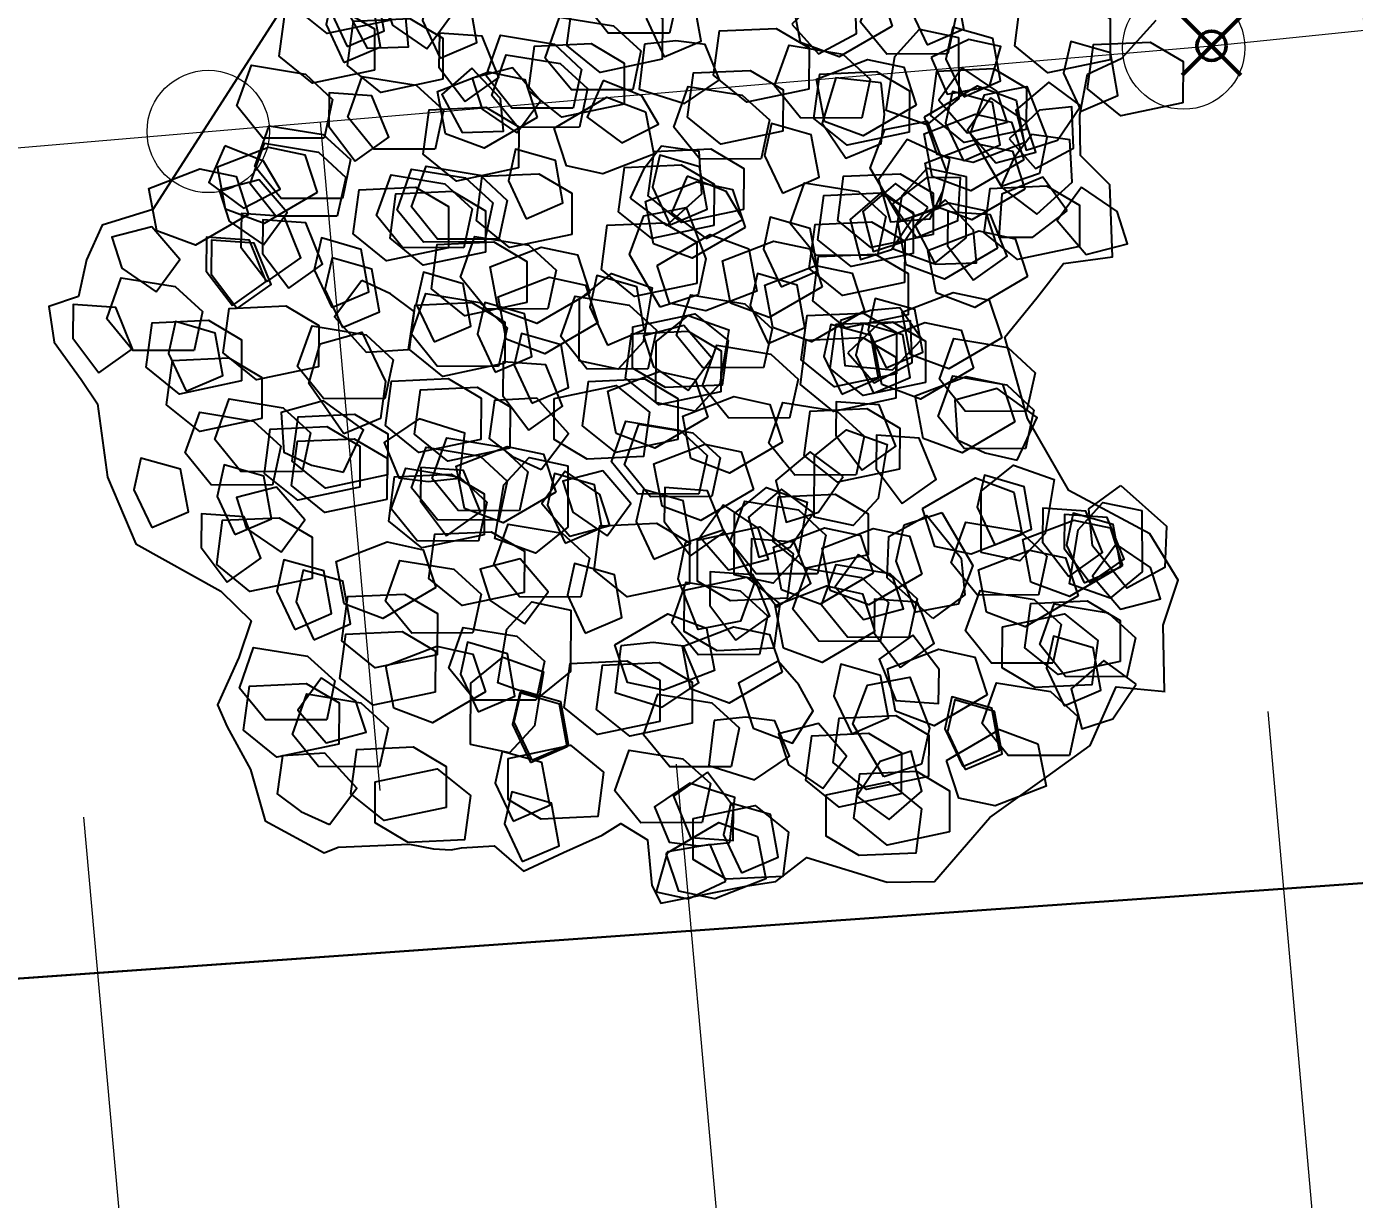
# Model space of a CAD drawing. Header units: metres. Extents: x 1851758 to 1852050, y 5187822 to 5188223.
# Drawn here: x 1851903.441 to 1851904.798, y 5187880.77 to 5187881.968 of the extents above; entities that cross this region are included whole.
import ezdxf

# ---------------------------------------------------------------- set-up
doc = ezdxf.new("R2010")
doc.units = ezdxf.units.M
doc.header["$LTSCALE"] = 2.5
doc.header["$PDMODE"] = 35
doc.header["$PDSIZE"] = 0.03
doc.linetypes.add('L5', pattern=[1.15, 0.8, -0.175, 0, -0.175])
doc.layers.get('0').update_dxf_attribs({"linetype": 'CONTINUOUS', "lineweight": 30})
doc.layers.add('N', color=1, linetype='CONTINUOUS', plot=False)
doc.layers.add('PRO_PAR_CONT_DA', color=40, linetype='CONTINUOUS', plot=False)
for name, color, linetype, lineweight in [('PAR', 11, 'L5', 30), ('PRO_DEMOL_CLO_LEG', 7, 'CONTINUOUS', 15), ('PRO_DEMOL_P', 7, 'CONTINUOUS', 50), ('PRO_DEMOL_TAL_HAC', 32, 'CONTINUOUS', 15), ('PRO_PAR_SURF', 157, 'CONTINUOUS', 20), ('Z', 7, 'CONTINUOUS', 9)]:
    doc.layers.add(name, color=color, linetype=linetype, lineweight=lineweight)
doc.layers.add('PRO_VOI_VEG', color=81, linetype='CONTINUOUS')
doc.styles.add('SIMPLEX', font='SIMPLEX.SHX', dxfattribs={"oblique": 27})
doc.styles.get("Standard").update_dxf_attribs({"font": 'arial.ttf'})

# ---------------------------------------------------------------- blocks, each defined once
blk = doc.blocks.new('arbuste fleurs rouges')
at = {"layer": 'PRO_VOI_VEG', "color": 27}
for points in [[(-0.7412, -1.4153), (-0.6125, -1.3735), (-0.5153, -1.3771), (-0.4414, -1.2943), (-0.4036, -1.1107), (-0.2864, -0.9878), (-0.1405, -0.8959), (-0.0451, -0.9355), (0.0378, -0.9679), (0.0792, -1.0597), (0.2192, -1.0124), (0.2594, -0.9384), (0.3385, -0.9133), (0.4227, -0.9045), (0.4742, -0.9622), (0.5684, -1.0074)], [(0.106, 0.7047), (-0.3873, 0.8469), (-0.4474, 0.9373), (-0.5243, 0.9477), (-0.6011, 0.9421), (-0.638, 0.9941), (-0.7044, 0.9629), (-0.762, 0.8884), (-0.7997, 0.842), (-0.938, 0.7797), (-1.0517, 0.6853), (-1.095, 0.4915), (-1.135, 0.4147), (-1.214, 0.4176), (-1.3191, 0.4318), (-1.357, 0.4002), (-1.4268, 0.3291), (-1.519, 0.271), (-1.5473, 0.1365), (-1.5275, 0.1124), (-1.4801, -0.0256), (-1.4755, -0.0753), (-1.4669, -0.1104), (-1.4573, -0.1296), (-1.4342, -0.1922), (-1.467, -0.2646), (-1.4066, -0.3319), (-1.3505, -0.3974), (-1.3169, -0.4275), (-1.3331, -0.4887), (-1.4198, -0.5244), (-1.4496, -0.5524), (-1.3647, -0.7118), (-1.34, -0.7649), (-1.2746, -0.8113), (-1.2761, -0.9829), (-1.2479, -1.0751), (-1.0897, -1.1464), (-0.9769, -1.2342), (-0.8903, -1.3006), (-0.7608, -1.3174), (-0.7409, -1.4165)]]:
    blk.add_lwpolyline(points, dxfattribs=at)
at = {"layer": 'PRO_VOI_VEG', "color": 12}
for points in [[(-0.7382, 0.8577), (-0.6717, 0.8054), (-0.6005, 0.8624), (-0.6194, 0.9479), (-0.6859, 0.9289)], [(-0.5318, 0.624), (-0.4653, 0.5718), (-0.3941, 0.6288), (-0.4131, 0.7143), (-0.4796, 0.6953)], [(-0.5288, 0.6352), (-0.4623, 0.583), (-0.391, 0.64), (-0.41, 0.7255), (-0.4765, 0.7065)], [(-0.4618, 0.5812), (-0.3953, 0.5289), (-0.3241, 0.5859), (-0.3431, 0.6714), (-0.4096, 0.6524)], [(-0.5984, 0.4308), (-0.6601, 0.5448), (-0.6269, 0.6256), (-0.5366, 0.6399), (-0.4986, 0.5306), (-0.5176, 0.4546)], [(-0.4618, 0.5351), (-0.3953, 0.4828), (-0.3241, 0.5398), (-0.3431, 0.6254), (-0.4096, 0.6064)], [(-1.0734, 0.4843), (-1.0069, 0.432), (-0.9356, 0.4891), (-0.9546, 0.5746), (-1.0211, 0.5556)], [(-0.8104, 0.2799), (-0.8721, 0.3939), (-0.8389, 0.4747), (-0.7486, 0.489), (-0.7106, 0.3797), (-0.7296, 0.3037)], [(-0.7906, 0.3206), (-0.6956, 0.3063), (-0.6623, 0.4014), (-0.7098, 0.4774), (-0.7858, 0.4489), (-0.7953, 0.3871)], [(-0.2898, 0.2456), (-0.3516, 0.3596), (-0.3183, 0.4404), (-0.2281, 0.4547), (-0.1901, 0.3454), (-0.2091, 0.2694)], [(-0.4832, 0.0682), (-0.5449, 0.1822), (-0.5117, 0.263), (-0.4214, 0.2773), (-0.3834, 0.168), (-0.4024, 0.092)], [(-0.3515, 0.0604), (-0.4133, 0.1744), (-0.38, 0.2552), (-0.2898, 0.2695), (-0.2518, 0.1602), (-0.2708, 0.0841)], [(-1.1678, 0.0127), (-1.2296, 0.1267), (-1.1963, 0.2075), (-1.1061, 0.2217), (-1.0681, 0.1125), (-1.0871, 0.0364)], [(0.2039, -0.0631), (0.1421, 0.051), (0.1754, 0.1317), (0.2656, 0.146), (0.3036, 0.0367), (0.2846, -0.0393)], [(-1.3781, 0.0781), (-1.3164, -0.036), (-1.3496, -0.1167), (-1.4399, -0.131), (-1.4779, -0.0217), (-1.4589, 0.0543)], [(-0.6, -0.0179), (-0.5335, -0.0702), (-0.4623, -0.0131), (-0.4813, 0.0724), (-0.5478, 0.0534)], [(-0.5232, -0.049), (-0.4615, -0.1631), (-0.4947, -0.2439), (-0.585, -0.2581), (-0.623, -0.1488), (-0.604, -0.0728)], [(-0.043, -0.31), (-0.1047, -0.196), (-0.0715, -0.1152), (0.0188, -0.101), (0.0567, -0.2102), (0.0377, -0.2863)], [(-0.4133, -0.3718), (-0.475, -0.2577), (-0.4418, -0.177), (-0.3515, -0.1627), (-0.3135, -0.272), (-0.3325, -0.348)], [(-0.3372, -0.1611), (-0.2755, -0.2751), (-0.3087, -0.3559), (-0.399, -0.3701), (-0.437, -0.2608), (-0.418, -0.1848)], [(-1.2547, -0.1689), (-1.193, -0.2829), (-1.2262, -0.3637), (-1.3164, -0.3779), (-1.3544, -0.2687), (-1.3354, -0.1926)], [(-0.8227, -0.4158), (-0.761, -0.5299), (-0.7942, -0.6106), (-0.8845, -0.6249), (-0.9225, -0.5156), (-0.9035, -0.4396)], [(-0.7168, -0.4125), (-0.6551, -0.5265), (-0.6883, -0.6073), (-0.7786, -0.6216), (-0.8166, -0.5123), (-0.7976, -0.4363)], [(-1.166, -0.5669), (-1.2325, -0.5146), (-1.3037, -0.5716), (-1.2847, -0.6571), (-1.2182, -0.6381)], [(-0.2755, -0.705), (-0.3372, -0.591), (-0.304, -0.5102), (-0.2137, -0.4959), (-0.1757, -0.6052), (-0.1947, -0.6812)], [(-1.2645, -0.566), (-1.2028, -0.68), (-1.236, -0.7608), (-1.3262, -0.7751), (-1.3642, -0.6658), (-1.3452, -0.5898)], [(-0.4606, -0.7667), (-0.5223, -0.6527), (-0.4891, -0.5719), (-0.3989, -0.5577), (-0.3609, -0.6669), (-0.3799, -0.743)], [(-0.2755, -0.7667), (-0.3372, -0.6527), (-0.304, -0.5719), (-0.2137, -0.5577), (-0.1757, -0.6669), (-0.1947, -0.743)], [(-0.4841, -0.6938), (-0.4176, -0.746), (-0.3463, -0.689), (-0.3653, -0.6035), (-0.4318, -0.6225)], [(0.0547, -0.598), (0.0029, -0.6648), (0.0604, -0.7357), (0.1458, -0.7162), (0.1263, -0.6498)], [(-0.0472, -0.8013), (0.0192, -0.8536), (0.0905, -0.7965), (0.0715, -0.711), (0.005, -0.73)], [(0.0804, -0.9891), (0.0187, -0.8751), (0.0519, -0.7943), (0.1422, -0.7801), (0.1802, -0.8893), (0.1612, -0.9654)], [(-1.1411, -0.8129), (-1.0793, -0.927), (-1.1126, -1.0077), (-1.2028, -1.022), (-1.2408, -0.9127), (-1.2218, -0.8367)], [(-0.7777, -0.8894), (-0.8442, -0.8372), (-0.9154, -0.8942), (-0.8964, -0.9797), (-0.8299, -0.9607)], [(-0.374, -0.9914), (-0.279, -1.0057), (-0.2458, -0.9107), (-0.2933, -0.8346), (-0.3693, -0.8632), (-0.3788, -0.9249)], [(-1.1418, -1.0755), (-1.2036, -0.9615), (-1.1703, -0.8807), (-1.0801, -0.8665), (-1.0421, -0.9757), (-1.0611, -1.0518)], [(-0.7091, -1.0599), (-0.6474, -1.1739), (-0.6806, -1.2547), (-0.7708, -1.2689), (-0.8088, -1.1597), (-0.7898, -1.0836)]]:
    blk.add_lwpolyline(points, close=True, dxfattribs=at)
at = {"layer": 'PRO_VOI_VEG', "color": 24}
for points in [[(-0.5463, 0.7926), (-0.4695, 0.765), (-0.4217, 0.839), (-0.4652, 0.9115), (-0.5203, 0.8738)], [(-0.3409, 0.6569), (-0.4322, 0.7425), (-0.4265, 0.8266), (-0.3482, 0.8673), (-0.28, 0.7788), (-0.2742, 0.7033)], [(-0.7236, 0.6759), (-0.6714, 0.6131), (-0.5927, 0.6526), (-0.5933, 0.7371), (-0.6599, 0.7326)], [(-0.2583, 0.535), (-0.3497, 0.6206), (-0.3439, 0.7047), (-0.2656, 0.7454), (-0.1974, 0.6569), (-0.1916, 0.5815)], [(-0.2204, 0.7434), (-0.3014, 0.7531), (-0.3315, 0.6703), (-0.2729, 0.6093), (-0.2276, 0.6584)], [(-0.1478, 0.5531), (-0.183, 0.6732), (-0.1353, 0.7427), (-0.0472, 0.738), (-0.0334, 0.6271), (-0.0667, 0.5592)], [(-0.3916, 0.6097), (-0.3147, 0.5822), (-0.2669, 0.6561), (-0.3104, 0.7287), (-0.3655, 0.6909)], [(-0.2928, 0.482), (-0.3281, 0.6021), (-0.2804, 0.6716), (-0.1923, 0.6669), (-0.1785, 0.556), (-0.2118, 0.4881)], [(-0.8571, 0.4522), (-0.8923, 0.5724), (-0.8446, 0.6419), (-0.7566, 0.6371), (-0.7428, 0.5263), (-0.7761, 0.4584)], [(0.012, 0.5589), (0.0642, 0.4961), (0.143, 0.5356), (0.1424, 0.6201), (0.0758, 0.6156)], [(0.0453, 0.5612), (0.0976, 0.4984), (0.1763, 0.5378), (0.1757, 0.6224), (0.1091, 0.6179)], [(-0.8139, 0.402), (-0.8491, 0.5221), (-0.8014, 0.5916), (-0.7133, 0.5869), (-0.6996, 0.476), (-0.7329, 0.4081)], [(0.1856, 0.5395), (0.1166, 0.5832), (0.0538, 0.5214), (0.0805, 0.4411), (0.1425, 0.4659)], [(-0.9756, 0.4973), (-0.9234, 0.4345), (-0.8446, 0.4739), (-0.8453, 0.5585), (-0.9119, 0.554)], [(0.0875, 0.404), (0.1643, 0.3765), (0.2122, 0.4504), (0.1686, 0.523), (0.1135, 0.4852)], [(0.0875, 0.404), (0.1643, 0.3765), (0.2122, 0.4504), (0.1686, 0.523), (0.1135, 0.4852)], [(-0.9834, 0.3963), (-0.9066, 0.3687), (-0.8587, 0.4427), (-0.9023, 0.5152), (-0.9573, 0.4775)], [(-0.4749, 0.4391), (-0.4227, 0.3763), (-0.3439, 0.4157), (-0.3445, 0.5003), (-0.4111, 0.4958)], [(-0.4749, 0.4391), (-0.4227, 0.3763), (-0.3439, 0.4157), (-0.3445, 0.5003), (-0.4111, 0.4958)], [(-0.6224, 0.2824), (-0.6577, 0.4025), (-0.61, 0.4721), (-0.5219, 0.4673), (-0.5081, 0.3564), (-0.5414, 0.2885)], [(-0.5076, 0.4065), (-0.4554, 0.3438), (-0.3766, 0.3832), (-0.3772, 0.4678), (-0.4438, 0.4633)], [(-0.4045, 0.3962), (-0.4913, 0.4288), (-0.5419, 0.3459), (-0.5124, 0.2645), (-0.4349, 0.276), (-0.4135, 0.3324)], [(0.0764, 0.3725), (0.1286, 0.3098), (0.2073, 0.3492), (0.2067, 0.4338), (0.1401, 0.4293)], [(-0.2809, 0.2159), (-0.3161, 0.336), (-0.2684, 0.4055), (-0.1803, 0.4007), (-0.1666, 0.2899), (-0.1999, 0.222)], [(0.0172, 0.1481), (-0.0741, 0.2336), (-0.0684, 0.3178), (0.0099, 0.3584), (0.0781, 0.2699), (0.0839, 0.1945)], [(-0.2437, 0.1522), (-0.279, 0.2723), (-0.2313, 0.3419), (-0.1432, 0.3371), (-0.1294, 0.2262), (-0.1627, 0.1583)], [(0.0756, 0.3046), (0.0066, 0.3482), (-0.0562, 0.2864), (-0.0295, 0.2062), (0.0325, 0.231)], [(-0.9625, 0.0727), (-1.0538, 0.1583), (-1.0481, 0.2424), (-0.9698, 0.283), (-0.9016, 0.1945), (-0.8958, 0.1191)], [(-0.4826, 0.2192), (-0.4304, 0.1564), (-0.3516, 0.1959), (-0.3523, 0.2805), (-0.4189, 0.2759)], [(-0.025, 0.1789), (0.0519, 0.1514), (0.0997, 0.2253), (0.0562, 0.2979), (0.0011, 0.2602)], [(-0.025, 0.1789), (0.0519, 0.1514), (0.0997, 0.2253), (0.0562, 0.2979), (0.0011, 0.2602)], [(0.0562, 0.0827), (0.0209, 0.2029), (0.0686, 0.2724), (0.1567, 0.2676), (0.1705, 0.1568), (0.1372, 0.0889)], [(-1.3461, 0.0782), (-1.3813, 0.1983), (-1.3336, 0.2679), (-1.2456, 0.2631), (-1.2318, 0.1522), (-1.2651, 0.0843)], [(-1.2059, 0.2441), (-1.283, 0.2712), (-1.3303, 0.1969), (-1.2863, 0.1247), (-1.2315, 0.1628)], [(-0.7345, 0.09), (-0.6431, 0.106), (-0.6417, 0.2032), (-0.7084, 0.2583), (-0.7693, 0.209), (-0.7591, 0.1495)], [(-0.4931, 0.0784), (-0.5283, 0.1986), (-0.4806, 0.2681), (-0.3925, 0.2633), (-0.3788, 0.1525), (-0.4121, 0.0845)], [(-0.8467, 0.0159), (-0.882, 0.1361), (-0.8343, 0.2056), (-0.7462, 0.2008), (-0.7324, 0.09), (-0.7657, 0.0221)], [(-0.7937, -0.0116), (-0.829, 0.1085), (-0.7813, 0.178), (-0.6932, 0.1732), (-0.6794, 0.0624), (-0.7127, -0.0055)], [(-0.1876, 0.1106), (-0.1353, 0.0478), (-0.0566, 0.0872), (-0.0572, 0.1718), (-0.1238, 0.1673)], [(-0.7635, -0.0465), (-0.7988, 0.0736), (-0.7511, 0.1431), (-0.663, 0.1384), (-0.6492, 0.0275), (-0.6825, -0.0404)], [(-0.5059, 0.0818), (-0.4537, 0.019), (-0.3749, 0.0584), (-0.3755, 0.143), (-0.4422, 0.1385)], [(-0.5059, 0.0818), (-0.4537, 0.019), (-0.3749, 0.0584), (-0.3755, 0.143), (-0.4422, 0.1385)], [(-0.2954, -0.0573), (-0.3867, 0.0283), (-0.381, 0.1124), (-0.3027, 0.153), (-0.2345, 0.0646), (-0.2287, -0.0109)], [(-0.2954, -0.0573), (-0.3867, 0.0283), (-0.381, 0.1124), (-0.3027, 0.153), (-0.2345, 0.0646), (-0.2287, -0.0109)], [(-1.1378, -0.0854), (-1.2292, 0.0002), (-1.2234, 0.0843), (-1.1451, 0.1249), (-1.077, 0.0364), (-1.0712, -0.039)], [(-0.3496, -0.0905), (-0.441, -0.0049), (-0.4352, 0.0793), (-0.3569, 0.1199), (-0.2887, 0.0314), (-0.2829, -0.044)], [(0.0059, 0.1087), (0.0973, 0.0231), (0.0915, -0.061), (0.0132, -0.1017), (-0.055, -0.0132), (-0.0608, 0.0623)], [(0.2591, -0.0622), (0.2239, 0.0579), (0.2716, 0.1274), (0.3596, 0.1226), (0.3734, 0.0118), (0.3401, -0.0561)], [(-0.7055, -0.1071), (-0.7969, -0.0215), (-0.7911, 0.0626), (-0.7128, 0.1032), (-0.6446, 0.0148), (-0.6388, -0.0607)], [(-0.6701, -0.065), (-0.5833, -0.0976), (-0.5327, -0.0147), (-0.5622, 0.0667), (-0.6397, 0.0552), (-0.6611, -0.0012)], [(-0.5453, -0.0081), (-0.4931, -0.0709), (-0.4144, -0.0315), (-0.415, 0.0531), (-0.4816, 0.0486)], [(0.1276, 0.0404), (0.0466, 0.0501), (0.0165, -0.0327), (0.0751, -0.0937), (0.1204, -0.0446)], [(-1.1812, -0.0828), (-1.129, -0.1456), (-1.0503, -0.1062), (-1.0509, -0.0216), (-1.1175, -0.0261)], [(-0.9819, -0.1226), (-0.9051, -0.1501), (-0.8572, -0.0762), (-0.9008, -0.0036), (-0.9559, -0.0414)], [(-0.4109, -0.2155), (-0.4461, -0.0954), (-0.3984, -0.0258), (-0.3104, -0.0306), (-0.2966, -0.1415), (-0.3299, -0.2094)], [(-0.4109, -0.2155), (-0.4461, -0.0954), (-0.3984, -0.0258), (-0.3104, -0.0306), (-0.2966, -0.1415), (-0.3299, -0.2094)], [(0.223, -0.0193), (0.1316, -0.0352), (0.1302, -0.1324), (0.1969, -0.1875), (0.2578, -0.1382), (0.2477, -0.0787)], [(0.21, -0.0655), (0.2622, -0.1283), (0.341, -0.0889), (0.3403, -0.0043), (0.2737, -0.0088)], [(-1.2496, -0.0871), (-1.1294, -0.0519), (-1.0599, -0.0996), (-1.0647, -0.1876), (-1.1755, -0.2014), (-1.2434, -0.1681)], [(-0.8967, -0.2172), (-0.9319, -0.097), (-0.8842, -0.0275), (-0.7961, -0.0323), (-0.7823, -0.1431), (-0.8156, -0.2111)], [(-0.4347, -0.0761), (-0.3146, -0.0408), (-0.2451, -0.0885), (-0.2498, -0.1766), (-0.3607, -0.1904), (-0.4286, -0.1571)], [(-0.3877, -0.1224), (-0.3355, -0.1852), (-0.2567, -0.1457), (-0.2574, -0.0612), (-0.324, -0.0657)], [(-0.8001, -0.1549), (-0.7479, -0.2177), (-0.6691, -0.1782), (-0.6698, -0.0937), (-0.7364, -0.0982)], [(-0.0865, -0.0814), (-0.1192, -0.1682), (-0.0362, -0.2188), (0.0452, -0.1893), (0.0336, -0.1118), (-0.0227, -0.0904)], [(-0.761, -0.2331), (-0.6842, -0.2606), (-0.6363, -0.1866), (-0.6799, -0.1141), (-0.7349, -0.1518)], [(-0.2829, -0.2037), (-0.1973, -0.1124), (-0.1132, -0.1181), (-0.0726, -0.1964), (-0.1611, -0.2646), (-0.2365, -0.2704)], [(-0.0769, -0.3231), (-0.1682, -0.2375), (-0.1625, -0.1534), (-0.0842, -0.1128), (-0.016, -0.2013), (-0.0102, -0.2767)], [(-0.1159, -0.1753), (-0.0637, -0.2381), (0.0151, -0.1987), (0.0144, -0.1141), (-0.0522, -0.1186)], [(-1.2497, -0.2145), (-1.1975, -0.2772), (-1.1187, -0.2378), (-1.1194, -0.1532), (-1.186, -0.1577)], [(-1.2446, -0.2158), (-1.1923, -0.2785), (-1.1136, -0.2391), (-1.1142, -0.1545), (-1.1808, -0.159)], [(-0.4703, -0.3605), (-0.5617, -0.2749), (-0.5559, -0.1908), (-0.4776, -0.1502), (-0.4094, -0.2387), (-0.4036, -0.3141)], [(-0.9646, -0.2464), (-0.9124, -0.3092), (-0.8336, -0.2697), (-0.8343, -0.1851), (-0.9009, -0.1896)], [(-0.4297, -0.3067), (-0.3528, -0.3343), (-0.305, -0.2603), (-0.3485, -0.1878), (-0.4036, -0.2255)], [(-0.2026, -0.1731), (-0.1112, -0.2587), (-0.117, -0.3428), (-0.1952, -0.3834), (-0.2634, -0.2949), (-0.2692, -0.2195)], [(-0.0106, -0.1802), (-0.0917, -0.1705), (-0.1217, -0.2533), (-0.0631, -0.3143), (-0.0178, -0.2652)], [(-1.4485, -0.2564), (-1.3963, -0.3192), (-1.3175, -0.2798), (-1.3182, -0.1952), (-1.3848, -0.1997)], [(-0.6265, -0.3878), (-0.6618, -0.2677), (-0.614, -0.1982), (-0.526, -0.2029), (-0.5122, -0.3138), (-0.5455, -0.3817)], [(-0.4721, -0.2508), (-0.352, -0.2156), (-0.2825, -0.2633), (-0.2873, -0.3514), (-0.3981, -0.3652), (-0.466, -0.3319)], [(-0.3411, -0.4414), (-0.3763, -0.3213), (-0.3286, -0.2517), (-0.2405, -0.2565), (-0.2267, -0.3674), (-0.26, -0.4353)], [(-0.7798, -0.3379), (-0.7276, -0.4007), (-0.6488, -0.3613), (-0.6494, -0.2767), (-0.7161, -0.2812)], [(-0.5855, -0.4927), (-0.6769, -0.4071), (-0.6711, -0.323), (-0.5928, -0.2824), (-0.5246, -0.3709), (-0.5188, -0.4463)], [(0.2049, -0.4879), (0.1697, -0.3677), (0.2174, -0.2982), (0.3055, -0.303), (0.3193, -0.4138), (0.286, -0.4818)], [(0.3486, -0.2964), (0.3054, -0.3657), (0.3676, -0.4281), (0.4477, -0.4009), (0.4225, -0.3391)], [(0.403, -0.4937), (0.3117, -0.4082), (0.3175, -0.324), (0.3957, -0.2834), (0.4639, -0.3719), (0.4697, -0.4473)], [(-0.9687, -0.3237), (-1.0633, -0.34), (-1.065, -0.4407), (-0.996, -0.4979), (-0.9329, -0.447), (-0.9433, -0.3854)], [(-0.97, -0.3115), (-0.8786, -0.3971), (-0.8844, -0.4812), (-0.9627, -0.5218), (-1.0308, -0.4333), (-1.0367, -0.3579)], [(-0.4758, -0.5215), (-0.5672, -0.4359), (-0.5614, -0.3518), (-0.4831, -0.3112), (-0.415, -0.3997), (-0.4092, -0.4751)], [(-0.1482, -0.5088), (-0.2396, -0.4232), (-0.2338, -0.3391), (-0.1555, -0.2985), (-0.0873, -0.3869), (-0.0815, -0.4624)], [(-0.4244, -0.5215), (-0.4596, -0.4014), (-0.4119, -0.3318), (-0.3238, -0.3366), (-0.31, -0.4475), (-0.3433, -0.5154)], [(-0.2907, -0.4357), (-0.2385, -0.4984), (-0.1597, -0.459), (-0.1603, -0.3744), (-0.227, -0.3789)], [(0.2623, -0.587), (0.171, -0.5014), (0.1767, -0.4172), (0.255, -0.3766), (0.3232, -0.4651), (0.329, -0.5405)], [(-0.171, -0.6058), (-0.2624, -0.5202), (-0.2566, -0.4361), (-0.1783, -0.3955), (-0.1101, -0.484), (-0.1043, -0.5594)], [(-0.633, -0.4428), (-0.71, -0.4158), (-0.7574, -0.49), (-0.7134, -0.5623), (-0.6586, -0.5242)], [(-0.9267, -0.655), (-1.0181, -0.5694), (-1.0123, -0.4853), (-0.934, -0.4447), (-0.8658, -0.5332), (-0.86, -0.6086)], [(-1.2903, -0.6516), (-1.199, -0.6356), (-1.1975, -0.5384), (-1.2642, -0.4833), (-1.3251, -0.5326), (-1.315, -0.5921)], [(-0.7635, -0.5045), (-0.6433, -0.4693), (-0.5738, -0.517), (-0.5786, -0.605), (-0.6894, -0.6188), (-0.7573, -0.5855)], [(-0.7135, -0.6667), (-0.7488, -0.5466), (-0.7011, -0.4771), (-0.613, -0.4819), (-0.5992, -0.5927), (-0.6325, -0.6606)], [(-0.596, -0.6238), (-0.5684, -0.5469), (-0.6424, -0.4991), (-0.7149, -0.5426), (-0.6772, -0.5977)], [(-1.3494, -0.5333), (-1.2575, -0.6183), (-1.2627, -0.7025), (-1.3408, -0.7436), (-1.4095, -0.6556), (-1.4158, -0.5802)], [(-0.5079, -0.6605), (-0.4786, -0.5812), (-0.5548, -0.531), (-0.6303, -0.5754), (-0.5918, -0.6328)], [(0.0265, -0.6251), (0.1121, -0.5338), (0.1962, -0.5395), (0.2368, -0.6178), (0.1483, -0.686), (0.0729, -0.6918)], [(-1.0604, -0.5502), (-1.1518, -0.5661), (-1.1532, -0.6633), (-1.0865, -0.7184), (-1.0256, -0.6691), (-1.0358, -0.6096)], [(-0.6796, -0.7754), (-0.771, -0.6898), (-0.7652, -0.6057), (-0.687, -0.5651), (-0.6188, -0.6536), (-0.613, -0.729)], [(-0.2035, -0.5644), (-0.2894, -0.5994), (-0.2701, -0.6947), (-0.1931, -0.7343), (-0.1442, -0.6732), (-0.1668, -0.6172)], [(0.0694, -0.6691), (0.0969, -0.5922), (0.023, -0.5444), (-0.0496, -0.5879), (-0.0119, -0.643)], [(-0.6042, -0.6275), (-0.4841, -0.5922), (-0.4145, -0.6399), (-0.4193, -0.728), (-0.5301, -0.7418), (-0.5981, -0.7085)], [(0.3641, -0.5886), (0.3017, -0.6412), (0.3416, -0.7197), (0.4262, -0.7185), (0.4212, -0.652)], [(0.3641, -0.5886), (0.3017, -0.6412), (0.3416, -0.7197), (0.4262, -0.7185), (0.4212, -0.652)], [(-0.7927, -0.8131), (-0.8841, -0.7275), (-0.8783, -0.6434), (-0.8, -0.6028), (-0.7318, -0.6913), (-0.726, -0.7667)], [(-0.3267, -0.6714), (-0.2745, -0.7342), (-0.1957, -0.6948), (-0.1963, -0.6102), (-0.2629, -0.6147)], [(-0.2629, -0.5974), (-0.3061, -0.6667), (-0.2439, -0.7291), (-0.1638, -0.7019), (-0.189, -0.6401)], [(0.0293, -0.8298), (-0.0621, -0.7442), (-0.0563, -0.6601), (0.022, -0.6194), (0.0902, -0.7079), (0.096, -0.7833)], [(0.2177, -0.8298), (0.1263, -0.7442), (0.1321, -0.6601), (0.2104, -0.6194), (0.2786, -0.7079), (0.2844, -0.7833)], [(0.2442, -0.6102), (0.3355, -0.6958), (0.3298, -0.7799), (0.2515, -0.8205), (0.1833, -0.732), (0.1775, -0.6566)], [(-1.343, -0.692), (-1.2908, -0.7548), (-1.212, -0.7154), (-1.2127, -0.6308), (-1.2793, -0.6353)], [(-0.8092, -0.8291), (-0.8445, -0.709), (-0.7968, -0.6395), (-0.7087, -0.6442), (-0.6949, -0.7551), (-0.7282, -0.823)], [(-0.2194, -0.8525), (-0.3108, -0.767), (-0.305, -0.6828), (-0.2267, -0.6422), (-0.1585, -0.7307), (-0.1527, -0.8061)], [(0.1612, -0.8486), (0.0698, -0.763), (0.0756, -0.6789), (0.1539, -0.6383), (0.222, -0.7268), (0.2279, -0.8022)], [(0.3619, -0.6556), (0.2849, -0.6285), (0.2375, -0.7028), (0.2815, -0.775), (0.3363, -0.737)], [(-0.6527, -0.8714), (-0.7441, -0.7858), (-0.7383, -0.7017), (-0.66, -0.6611), (-0.5919, -0.7495), (-0.5861, -0.825)], [(0.0938, -0.6988), (0.0248, -0.6552), (-0.038, -0.717), (-0.0113, -0.7972), (0.0506, -0.7724)], [(-1.1303, -0.8026), (-1.0535, -0.8301), (-1.0056, -0.7562), (-1.0491, -0.6836), (-1.1042, -0.7214)], [(-0.7848, -0.8827), (-0.82, -0.7626), (-0.7723, -0.693), (-0.6842, -0.6978), (-0.6705, -0.8087), (-0.7038, -0.8766)], [(-0.144, -0.8902), (-0.2354, -0.8046), (-0.2296, -0.7205), (-0.1513, -0.6799), (-0.0832, -0.7684), (-0.0774, -0.8438)], [(-0.0084, -0.9051), (-0.0997, -0.8196), (-0.094, -0.7354), (-0.0157, -0.6948), (0.0525, -0.7833), (0.0583, -0.8587)], [(0.3201, -0.7291), (0.2431, -0.702), (0.1957, -0.7763), (0.2397, -0.8485), (0.2945, -0.8105)], [(-0.6516, -0.7361), (-0.7287, -0.7091), (-0.776, -0.7834), (-0.732, -0.8556), (-0.6772, -0.8175)], [(0.1529, -0.8017), (0.2379, -0.7098), (0.3221, -0.7151), (0.3632, -0.7931), (0.2752, -0.8618), (0.1998, -0.8681)], [(0.1529, -0.8017), (0.2379, -0.7098), (0.3221, -0.7151), (0.3632, -0.7931), (0.2752, -0.8618), (0.1998, -0.8681)], [(-0.3007, -0.9649), (-0.392, -0.8794), (-0.3863, -0.7952), (-0.308, -0.7546), (-0.2398, -0.8431), (-0.234, -0.9185)], [(-0.7334, -0.9186), (-0.6802, -0.8053), (-0.5983, -0.7848), (-0.5356, -0.8468), (-0.5987, -0.9389), (-0.6687, -0.9677)], [(0.3571, -0.91), (0.3847, -0.8332), (0.3107, -0.7853), (0.2382, -0.8288), (0.2759, -0.8839)], [(-0.5207, -0.8747), (-0.6063, -0.9661), (-0.6904, -0.9603), (-0.731, -0.882), (-0.6425, -0.8138), (-0.5671, -0.808)], [(-0.3473, -1.0014), (-0.3825, -0.8813), (-0.3348, -0.8118), (-0.2468, -0.8166), (-0.233, -0.9274), (-0.2663, -0.9953)], [(-0.3473, -1.0014), (-0.3825, -0.8813), (-0.3348, -0.8118), (-0.2468, -0.8166), (-0.233, -0.9274), (-0.2663, -0.9953)], [(-0.2736, -0.9818), (-0.3088, -0.8616), (-0.2611, -0.7921), (-0.1731, -0.7969), (-0.1593, -0.9077), (-0.1926, -0.9757)], [(-0.2736, -0.9818), (-0.3088, -0.8616), (-0.2611, -0.7921), (-0.1731, -0.7969), (-0.1593, -0.9077), (-0.1926, -0.9757)], [(0.1518, -0.8003), (0.1191, -0.8871), (0.2021, -0.9377), (0.2835, -0.9082), (0.2719, -0.8307), (0.2155, -0.8093)], [(0.2505, -0.7885), (0.2073, -0.8578), (0.2695, -0.9202), (0.3496, -0.893), (0.3244, -0.8311)], [(-1.0718, -0.9151), (-0.9863, -0.8238), (-0.9021, -0.8295), (-0.8615, -0.9078), (-0.95, -0.976), (-1.0254, -0.9818)], [(-0.5243, -0.8344), (-0.4329, -0.92), (-0.4387, -1.0041), (-0.517, -1.0447), (-0.5851, -0.9563), (-0.591, -0.8808)], [(-0.8512, -1.0696), (-0.9426, -0.9841), (-0.9368, -0.8999), (-0.8585, -0.8593), (-0.7904, -0.9478), (-0.7845, -1.0232)], [(0.3467, -0.9137), (0.3989, -0.9765), (0.4777, -0.9371), (0.4771, -0.8525), (0.4105, -0.857)], [(-1.1254, -0.8733), (-1.1525, -0.9504), (-1.0782, -0.9977), (-1.006, -0.9538), (-1.044, -0.8989)], [(-0.6261, -1.1121), (-0.6613, -0.992), (-0.6136, -0.9225), (-0.5256, -0.9272), (-0.5118, -1.0381), (-0.5451, -1.106)], [(-0.5758, -0.9747), (-0.4556, -0.9394), (-0.3861, -0.9872), (-0.3909, -1.0752), (-0.5017, -1.089), (-0.5697, -1.0557)], [(-0.5533, -0.9976), (-0.5011, -1.0603), (-0.4223, -1.0209), (-0.4229, -0.9363), (-0.4895, -0.9408)], [(0.1982, -0.9588), (0.1186, -0.9301), (0.0689, -1.0066), (0.1138, -1.0818), (0.171, -1.0429)], [(-0.7513, -1.1799), (-0.7865, -1.0597), (-0.7388, -0.9902), (-0.6508, -0.995), (-0.637, -1.1058), (-0.6703, -1.1738)], [(-0.6042, -1.19), (-0.6956, -1.1045), (-0.6898, -1.0203), (-0.6115, -0.9797), (-0.5433, -1.0682), (-0.5375, -1.1436)], [(-1.0033, -1.0281), (-0.9119, -1.1137), (-0.9177, -1.1978), (-0.996, -1.2384), (-1.0642, -1.15), (-1.07, -1.0745)], [(-1.0105, -1.0705), (-0.9583, -1.1333), (-0.8795, -1.0938), (-0.8801, -1.0093), (-0.9468, -1.0138)], [(-0.5193, -1.2595), (-0.6107, -1.1739), (-0.6049, -1.0898), (-0.5266, -1.0491), (-0.4584, -1.1376), (-0.4526, -1.213)], [(-0.5193, -1.2595), (-0.6107, -1.1739), (-0.6049, -1.0898), (-0.5266, -1.0491), (-0.4584, -1.1376), (-0.4526, -1.213)], [(-0.8282, -1.2267), (-0.776, -1.2895), (-0.6973, -1.2501), (-0.6979, -1.1655), (-0.7645, -1.17)], [(-0.7343, -1.3328), (-0.7695, -1.2126), (-0.7218, -1.1431), (-0.6337, -1.1479), (-0.6199, -1.2587), (-0.6532, -1.3267)], [(-0.3634, -1.2094), (-0.4167, -1.3227), (-0.4985, -1.3431), (-0.5612, -1.2811), (-0.4981, -1.189), (-0.4281, -1.1602)], [(-0.4809, -1.2343), (-0.5578, -1.2067), (-0.6056, -1.2807), (-0.5621, -1.3532), (-0.507, -1.3155)]]:
    blk.add_lwpolyline(points, close=True, dxfattribs=at)
at = {"layer": 'PRO_VOI_VEG', "color": 27}
for points in [[(-0.639, 0.6837), (-0.6751, 0.8036), (-0.6278, 0.8734), (-0.5397, 0.8692), (-0.5252, 0.7584), (-0.5581, 0.6903)], [(-1.0107, 0.6638), (-0.9581, 0.6013), (-0.8796, 0.6413), (-0.8808, 0.7258), (-0.9473, 0.7209)], [(-0.2549, 0.4823), (-0.2909, 0.6022), (-0.2437, 0.672), (-0.1556, 0.6678), (-0.1411, 0.557), (-0.1739, 0.4889)], [(-0.1041, 0.3292), (-0.1401, 0.4491), (-0.0929, 0.519), (-0.0048, 0.5148), (0.0097, 0.404), (-0.0231, 0.3359)], [(-1.2851, 0.209), (-1.3211, 0.3289), (-1.2738, 0.3987), (-1.1858, 0.3945), (-1.1713, 0.2837), (-1.2041, 0.2156)], [(-1.1265, 0.3243), (-1.0739, 0.2619), (-0.9954, 0.3018), (-0.9966, 0.3864), (-1.0632, 0.3815)], [(-0.2571, 0.1784), (-0.2931, 0.2983), (-0.2458, 0.3681), (-0.1577, 0.3639), (-0.1432, 0.2531), (-0.1761, 0.185)], [(-1.1356, 0.2808), (-1.0829, 0.2183), (-1.0044, 0.2583), (-1.0056, 0.3428), (-1.0722, 0.3379)], [(-1.4884, 0.1425), (-1.4014, 0.1104), (-1.3513, 0.1937), (-1.3813, 0.2748), (-1.4587, 0.2628), (-1.4798, 0.2063)], [(0.0225, 0.0595), (-0.0135, 0.1794), (0.0337, 0.2493), (0.1218, 0.245), (0.1363, 0.1343), (0.1035, 0.0661)], [(-0.3517, 0.0154), (-0.3877, 0.1353), (-0.3405, 0.2051), (-0.2524, 0.2009), (-0.2379, 0.0902), (-0.2708, 0.022)], [(-1.0297, -0.0266), (-1.0657, 0.0933), (-1.0185, 0.1631), (-0.9304, 0.1589), (-0.9159, 0.0482), (-0.9488, -0.02)], [(0.127, -0.023), (0.091, 0.0969), (0.1383, 0.1667), (0.2264, 0.1625), (0.2409, 0.0517), (0.208, -0.0164)], [(-1.1244, -0.1896), (-1.1604, -0.0697), (-1.1131, 0.0002), (-1.025, -0.0041), (-1.0105, -0.1148), (-1.0434, -0.183)], [(-0.6473, -0.1154), (-0.7675, -0.1506), (-0.837, -0.1029), (-0.8322, -0.0148), (-0.7214, -0.001), (-0.6534, -0.0343)], [(-0.9283, -0.2048), (-1.0484, -0.24), (-1.118, -0.1923), (-1.1132, -0.1042), (-1.0024, -0.0905), (-0.9344, -0.1238)], [(0.0665, -0.3148), (0.0305, -0.1949), (0.0778, -0.1251), (0.1659, -0.1293), (0.1804, -0.2401), (0.1475, -0.3082)], [(-1.3746, -0.2149), (-1.322, -0.2773), (-1.2435, -0.2374), (-1.2447, -0.1528), (-1.3112, -0.1577)], [(-0.6236, -0.4152), (-0.6596, -0.2953), (-0.6123, -0.2254), (-0.5242, -0.2297), (-0.5097, -0.3404), (-0.5426, -0.4086)], [(0.0116, -0.3765), (0.0642, -0.4389), (0.1428, -0.399), (0.1416, -0.3144), (0.075, -0.3193)], [(-0.1724, -0.4288), (-0.1198, -0.4912), (-0.0412, -0.4513), (-0.0424, -0.3667), (-0.109, -0.3717)], [(-1.2674, -0.586), (-1.3035, -0.4661), (-1.2562, -0.3963), (-1.1681, -0.4005), (-1.1536, -0.5112), (-1.1865, -0.5794)], [(-1.1412, -0.61), (-1.1772, -0.4901), (-1.1299, -0.4202), (-1.0418, -0.4245), (-1.0273, -0.5352), (-1.0602, -0.6034)], [(-0.9053, -0.6002), (-0.9413, -0.4803), (-0.8941, -0.4105), (-0.806, -0.4147), (-0.7915, -0.5255), (-0.8244, -0.5936)], [(-0.0544, -0.5989), (-0.0904, -0.479), (-0.0431, -0.4092), (0.045, -0.4134), (0.0594, -0.5241), (0.0266, -0.5923)], [(0.381, -0.6194), (0.3449, -0.4995), (0.3922, -0.4297), (0.4803, -0.4339), (0.4948, -0.5446), (0.4619, -0.6128)], [(-0.497, -0.6849), (-0.533, -0.565), (-0.4857, -0.4952), (-0.3976, -0.4994), (-0.3831, -0.6102), (-0.416, -0.6783)], [(0.3869, -0.5732), (0.4396, -0.6357), (0.5181, -0.5958), (0.5169, -0.5112), (0.4503, -0.5161)], [(-0.347, -0.6097), (-0.2944, -0.6722), (-0.2158, -0.6323), (-0.217, -0.5477), (-0.2836, -0.5526)], [(-0.2701, -0.6811), (-0.2175, -0.7436), (-0.139, -0.7036), (-0.1402, -0.6191), (-0.2068, -0.624)], [(0.1514, -0.7265), (0.0313, -0.7618), (-0.0383, -0.714), (-0.0335, -0.626), (0.0773, -0.6122), (0.1453, -0.6455)], [(0.3063, -0.6755), (0.3589, -0.7379), (0.4374, -0.698), (0.4362, -0.6134), (0.3697, -0.6183)], [(0.1805, -0.7124), (0.2331, -0.7749), (0.3116, -0.7349), (0.3104, -0.6504), (0.2438, -0.6553)], [(-1.0064, -0.8273), (-0.9538, -0.8897), (-0.8753, -0.8498), (-0.8765, -0.7652), (-0.943, -0.7702)], [(-1.0057, -1.0638), (-0.9531, -1.1262), (-0.8745, -1.0863), (-0.8757, -1.0017), (-0.9423, -1.0067)], [(-0.9218, -1.2664), (-0.9578, -1.1465), (-0.9105, -1.0766), (-0.8224, -1.0809), (-0.808, -1.1916), (-0.8408, -1.2597)]]:
    blk.add_lwpolyline(points, close=True, dxfattribs=at)
at = {"layer": 'PRO_VOI_VEG'}
for points in [[(-0.6712, 0.5735), (-0.733, 0.6875), (-0.6997, 0.7683), (-0.6095, 0.7825), (-0.5715, 0.6732), (-0.5905, 0.5972)], [(-0.733, 0.5117), (-0.7947, 0.6258), (-0.7615, 0.7065), (-0.6712, 0.7208), (-0.6332, 0.6115), (-0.6522, 0.5355)], [(0.015, 0.4942), (-0.0467, 0.6082), (-0.0135, 0.689), (0.0767, 0.7032), (0.1147, 0.5939), (0.0957, 0.5179)], [(0.1207, 0.4943), (0.059, 0.6084), (0.0922, 0.6891), (0.1825, 0.7034), (0.2205, 0.5941), (0.2015, 0.5181)], [(-0.1745, 0.4793), (-0.1081, 0.4271), (-0.0368, 0.4841), (-0.0558, 0.5696), (-0.1223, 0.5506)], [(0.0368, 0.355), (-0.0249, 0.469), (0.0083, 0.5498), (0.0986, 0.5641), (0.1365, 0.4548), (0.1175, 0.3788)], [(-1.0167, 0.3201), (-1.0785, 0.4342), (-1.0452, 0.5149), (-0.955, 0.5292), (-0.917, 0.4199), (-0.936, 0.3439)], [(-0.7702, 0.2327), (-0.832, 0.3467), (-0.7987, 0.4275), (-0.7085, 0.4417), (-0.6705, 0.3325), (-0.6895, 0.2564)], [(-0.8185, 0.2195), (-0.8802, 0.3335), (-0.847, 0.4143), (-0.7567, 0.4285), (-0.7187, 0.3192), (-0.7377, 0.2432)], [(-1.3256, 0.1709), (-1.3874, 0.285), (-1.3541, 0.3657), (-1.2639, 0.38), (-1.2259, 0.2707), (-1.2449, 0.1947)], [(-0.2766, 0.1709), (-0.3383, 0.285), (-0.3051, 0.3657), (-0.2148, 0.38), (-0.1768, 0.2707), (-0.1958, 0.1947)], [(0.0063, 0.2984), (0.0728, 0.2461), (0.1441, 0.3031), (0.1251, 0.3887), (0.0586, 0.3697)], [(-0.0926, 0.1551), (-0.1544, 0.2691), (-0.1211, 0.3499), (-0.0309, 0.3641), (0.0071, 0.2548), (-0.0119, 0.1788)], [(-0.6461, 0.0705), (-0.7078, 0.1846), (-0.6746, 0.2653), (-0.5843, 0.2796), (-0.5463, 0.1703), (-0.5653, 0.0943)], [(-1.0932, 0.0305), (-1.155, 0.1445), (-1.1217, 0.2253), (-1.0315, 0.2396), (-0.9935, 0.1303), (-1.0125, 0.0543)], [(-0.8312, 0.0088), (-0.893, 0.1228), (-0.8597, 0.2036), (-0.7695, 0.2179), (-0.7315, 0.1086), (-0.7505, 0.0326)], [(-0.6461, 0.0088), (-0.7078, 0.1228), (-0.6746, 0.2036), (-0.5843, 0.2179), (-0.5463, 0.1086), (-0.5653, 0.0326)], [(-0.1918, 0.0122), (-0.2535, 0.1262), (-0.2203, 0.207), (-0.1301, 0.2212), (-0.0921, 0.1119), (-0.1111, 0.0359)], [(0.0937, -0.0143), (0.032, 0.0998), (0.0652, 0.1805), (0.1554, 0.1948), (0.1934, 0.0855), (0.1744, 0.0095)], [(-0.8547, 0.0818), (-0.7882, 0.0295), (-0.7169, 0.0865), (-0.7359, 0.172), (-0.8024, 0.153)], [(-1.3874, -0.076), (-1.4491, 0.038), (-1.4158, 0.1188), (-1.3256, 0.1331), (-1.2876, 0.0238), (-1.3066, -0.0522)], [(-0.9205, -0.1034), (-0.9823, 0.0106), (-0.949, 0.0914), (-0.8588, 0.1056), (-0.8208, -0.0036), (-0.8398, -0.0797)], [(-0.2149, -0.2612), (-0.2766, -0.1472), (-0.2433, -0.0664), (-0.1531, -0.0522), (-0.1151, -0.1614), (-0.1341, -0.2375)], [(-0.0914, -0.2612), (-0.1532, -0.1472), (-0.1199, -0.0664), (-0.0297, -0.0522), (0.0083, -0.1614), (-0.0107, -0.2375)], [(-0.5316, -0.3151), (-0.5933, -0.2011), (-0.5601, -0.1203), (-0.4699, -0.1061), (-0.4319, -0.2154), (-0.4509, -0.2914)], [(0.1336, -0.3411), (0.0718, -0.2271), (0.1051, -0.1463), (0.1953, -0.1321), (0.2333, -0.2414), (0.2143, -0.3174)], [(0.2311, -0.3676), (0.1694, -0.2536), (0.2026, -0.1728), (0.2928, -0.1585), (0.3308, -0.2678), (0.3118, -0.3438)], [(-0.8076, -0.422), (-0.8694, -0.3079), (-0.8361, -0.2272), (-0.7459, -0.2129), (-0.7079, -0.3222), (-0.7269, -0.3982)], [(-1.0943, -0.4439), (-1.156, -0.3299), (-1.1228, -0.2491), (-1.0326, -0.2349), (-0.9946, -0.3441), (-1.0136, -0.4202)], [(-1.0788, -0.5082), (-1.1405, -0.3941), (-1.1073, -0.3133), (-1.0171, -0.2991), (-0.9791, -0.4084), (-0.9981, -0.4844)], [(-0.7522, -0.4077), (-0.6857, -0.4599), (-0.6145, -0.4029), (-0.6335, -0.3174), (-0.7, -0.3364)], [(0.2052, -0.5893), (0.1434, -0.4752), (0.1767, -0.3945), (0.2669, -0.3802), (0.3049, -0.4895), (0.2859, -0.5655)], [(-0.8904, -0.5459), (-0.8239, -0.5982), (-0.7527, -0.5412), (-0.7717, -0.4557), (-0.8382, -0.4747)], [(-0.0919, -0.6676), (-0.1537, -0.5536), (-0.1204, -0.4728), (-0.0302, -0.4586), (0.0078, -0.5678), (-0.0112, -0.6439)], [(-0.0302, -0.6676), (-0.092, -0.5536), (-0.0587, -0.4728), (0.0315, -0.4586), (0.0695, -0.5678), (0.0505, -0.6439)], [(-0.1531, -0.6934), (-0.2149, -0.5793), (-0.1816, -0.4986), (-0.0914, -0.4843), (-0.0534, -0.5936), (-0.0724, -0.6696)], [(0.0188, -0.6954), (-0.0429, -0.5814), (-0.0096, -0.5006), (0.0806, -0.4863), (0.1186, -0.5956), (0.0996, -0.6716)], [(-0.3239, -0.7179), (-0.3857, -0.6039), (-0.3524, -0.5231), (-0.2622, -0.5088), (-0.2242, -0.6181), (-0.2432, -0.6941)], [(-0.8023, -0.6074), (-0.7358, -0.6596), (-0.6645, -0.6026), (-0.6835, -0.5171), (-0.75, -0.5361)], [(-0.6468, -0.7551), (-0.7086, -0.6411), (-0.6753, -0.5603), (-0.5851, -0.546), (-0.5471, -0.6553), (-0.5661, -0.7313)], [(0.2788, -0.8168), (0.2171, -0.7028), (0.2503, -0.622), (0.3406, -0.6078), (0.3786, -0.7171), (0.3596, -0.7931)], [(-0.5259, -0.7917), (-0.4594, -0.844), (-0.3882, -0.787), (-0.4072, -0.7014), (-0.4737, -0.7204)], [(0.464, -0.9403), (0.4022, -0.8263), (0.4355, -0.7455), (0.5257, -0.7312), (0.5637, -0.8405), (0.5447, -0.9165)], [(-1.0954, -0.9593), (-1.1572, -0.8453), (-1.1239, -0.7645), (-1.0337, -0.7502), (-0.9957, -0.8595), (-1.0147, -0.9355)], [(-1.045, -1.0025), (-1.1068, -0.8885), (-1.0735, -0.8077), (-0.9833, -0.7935), (-0.9453, -0.9028), (-0.9643, -0.9788)], [(-0.8483, -0.8839), (-0.7818, -0.9361), (-0.7106, -0.8791), (-0.7296, -0.7936), (-0.7961, -0.8126)], [(0.4223, -1.1081), (0.3605, -0.9941), (0.3938, -0.9133), (0.484, -0.899), (0.522, -1.0083), (0.503, -1.0843)], [(-0.572, -1.1604), (-0.5055, -1.2126), (-0.4342, -1.1556), (-0.4532, -1.0701), (-0.5197, -1.0891)], [(-0.7085, -1.3107), (-0.7703, -1.1967), (-0.737, -1.1159), (-0.6468, -1.1017), (-0.6088, -1.2109), (-0.6278, -1.287)], [(-0.572, -1.2064), (-0.5055, -1.2587), (-0.4342, -1.2017), (-0.4532, -1.1162), (-0.5197, -1.1352)]]:
    blk.add_lwpolyline(points, close=True, dxfattribs=at)
at = {"layer": 'PRO_VOI_VEG', "color": 246}
for points in [[(-0.7149, 0.3423), (-0.6368, 0.4402), (-0.5525, 0.4411), (-0.5058, 0.3662), (-0.5886, 0.2913), (-0.6634, 0.2795)], [(-0.6817, -0.4568), (-0.7667, -0.5487), (-0.8509, -0.5435), (-0.892, -0.4654), (-0.804, -0.3967), (-0.7286, -0.3904)], [(0.2854, -0.5053), (0.2689, -0.414), (0.1717, -0.4132), (0.117, -0.4803), (0.1667, -0.5409), (0.2261, -0.5303)], [(0.0466, -0.6486), (0.0737, -0.5716), (-0.0006, -0.5242), (-0.0728, -0.5682), (-0.0348, -0.6231)], [(0.4195, -0.6304), (0.2996, -0.6665), (0.2298, -0.6192), (0.234, -0.5311), (0.3448, -0.5166), (0.4129, -0.5495)], [(0.1758, -0.6844), (0.1895, -0.5893), (0.0942, -0.5567), (0.0185, -0.6047), (0.0475, -0.6805), (0.1093, -0.6896)], [(-0.9072, -0.6408), (-0.9732, -0.5756), (-1.0532, -0.6307), (-1.0594, -0.717), (-0.984, -0.7381), (-0.9414, -0.6953)], [(0.143, -0.9441), (0.1949, -0.8773), (0.1374, -0.8064), (0.052, -0.826), (0.0714, -0.8923)], [(-0.4003, -1.2653), (-0.5202, -1.3013), (-0.5901, -1.254), (-0.5859, -1.1659), (-0.4751, -1.1514), (-0.407, -1.1843)], [(-0.7433, -1.3553), (-0.7162, -1.2783), (-0.7905, -1.2309), (-0.8628, -1.2749), (-0.8247, -1.3297)]]:
    blk.add_lwpolyline(points, close=True, dxfattribs=at)
at = {"layer": 'PRO_VOI_VEG', "color": 232}
for points in [[(-0.6591, -0.1128), (-0.7362, -0.0858), (-0.7835, -0.16), (-0.7396, -0.2323), (-0.6847, -0.1942)], [(-1.3685, -0.6665), (-1.3058, -0.6143), (-1.3452, -0.5355), (-1.4298, -0.5362), (-1.4253, -0.6028)], [(-0.5752, -1.1946), (-0.5226, -1.257), (-0.444, -1.2171), (-0.4452, -1.1325), (-0.5118, -1.1375)]]:
    blk.add_lwpolyline(points, close=True, dxfattribs=at)
blk = doc.blocks.new('TCPOINT')
blk.add_point((0, 0))
at = {"layer": 'N'}
blk.add_attdef('MAT', (0.2, 0.2), '', height=0.34, dxfattribs=at)
at = {"layer": 'Z', "style": 'SIMPLEX'}
blk.add_attdef('ALT', (0.2, -0.54), '', height=0.34, dxfattribs=at)
blk = doc.blocks.new('CLOLEG')
blk.add_circle((0, 0), 0.0625)

msp = doc.modelspace()

# ---------------------------------------------------------------- linework, layer by layer
at = {"layer": 'PAR', "flags": 128}
msp.add_lwpolyline([(1851757.77, 5187868.487), (1851833.6918, 5187875.6402), (1851863.5824, 5187878.1707), (1851981.4866, 5187886.528), (1851987.4718, 5187886.9522), (1852004.3774, 5187888.6518), (1852028.9496, 5187890.8198)], dxfattribs=at)
at = {"layer": 'PRO_DEMOL_CLO_LEG', "flags": 128}
msp.add_lwpolyline([(1851899.1687, 5187881.4795), (1851904.6517, 5187881.9482), (1851919.6157, 5187883.4662), (1851936.6677, 5187884.8017), (1851953.754, 5187886.2021), (1851969.4308, 5187887.6313), (1851974.4927, 5187887.9829), (1851978.8346, 5187888.2456)], dxfattribs=at)
at = {"layer": 'PRO_DEMOL_TAL_HAC'}
for p, q in [((1851903.8024, 5187881.1873), (1851903.7413, 5187881.8704)), ((1851904.7624, 5187880.6706), (1851904.7094, 5187881.2682)), ((1851904.1586, 5187880.6167), (1851904.1052, 5187881.2143)), ((1851903.5532, 5187880.5626), (1851903.4997, 5187881.1602))]:
    msp.add_line(p, q, dxfattribs=at)
at = {"layer": 'PRO_PAR_CONT_DA', "flags": 128}
msp.add_lwpolyline([(1851863.5824, 5187878.1707), (1851981.4866, 5187886.528), (1851981.3715, 5187888.4018), (1851863.4796, 5187879.0507)], close=True, dxfattribs=at)
at = {"layer": 'PRO_PAR_SURF', "flags": 128}
for points in [[(1851977.7933, 5187946.6346), (1851981.4866, 5187886.528), (1851863.5824, 5187878.1707), (1851856.5917, 5187937.9836), (1851927.7207, 5187943.0606)], [(1851979.4592, 5187919.5236), (1851978.1813, 5187918.0657), (1851896.9596, 5187912.2309), (1851896.7804, 5187914.7245), (1851884.8113, 5187913.8647), (1851885.6711, 5187901.8955), (1851897.6403, 5187902.7554), (1851899.2249, 5187880.6971), (1851981.4866, 5187886.528)]]:
    msp.add_lwpolyline(points, close=True, dxfattribs=at)

# ---------------------------------------------------------------- block references
at = {"layer": 'PRO_DEMOL_CLO_LEG', "rotation": 4.885647465237738}
for p in [(1851904.6231, 5187881.9458), (1851903.6267, 5187881.8606)]:
    msp.add_blockref('CLOLEG', p, dxfattribs=at)
at = {"layer": 'PRO_DEMOL_P'}
ref = msp.add_blockref('TCPOINT', (1851904.6517, 5187881.9482, 298.29), dxfattribs=dict(at, rotation=301.9002445867005))
ref.add_attrib('MAT', '88', (1851904.7895, 5187881.9161, 298.29), dxfattribs={"layer": 'N', "height": 0.3, "rotation": 4.6408})
at = {"layer": 'PRO_VOI_VEG', "xscale": 0.5, "yscale": 0.5, "rotation": 73.42673142394756}
msp.add_blockref('arbuste fleurs rouges', (1851904.0312, 5187881.8456), dxfattribs=at)

doc.saveas('drawing.dxf')
